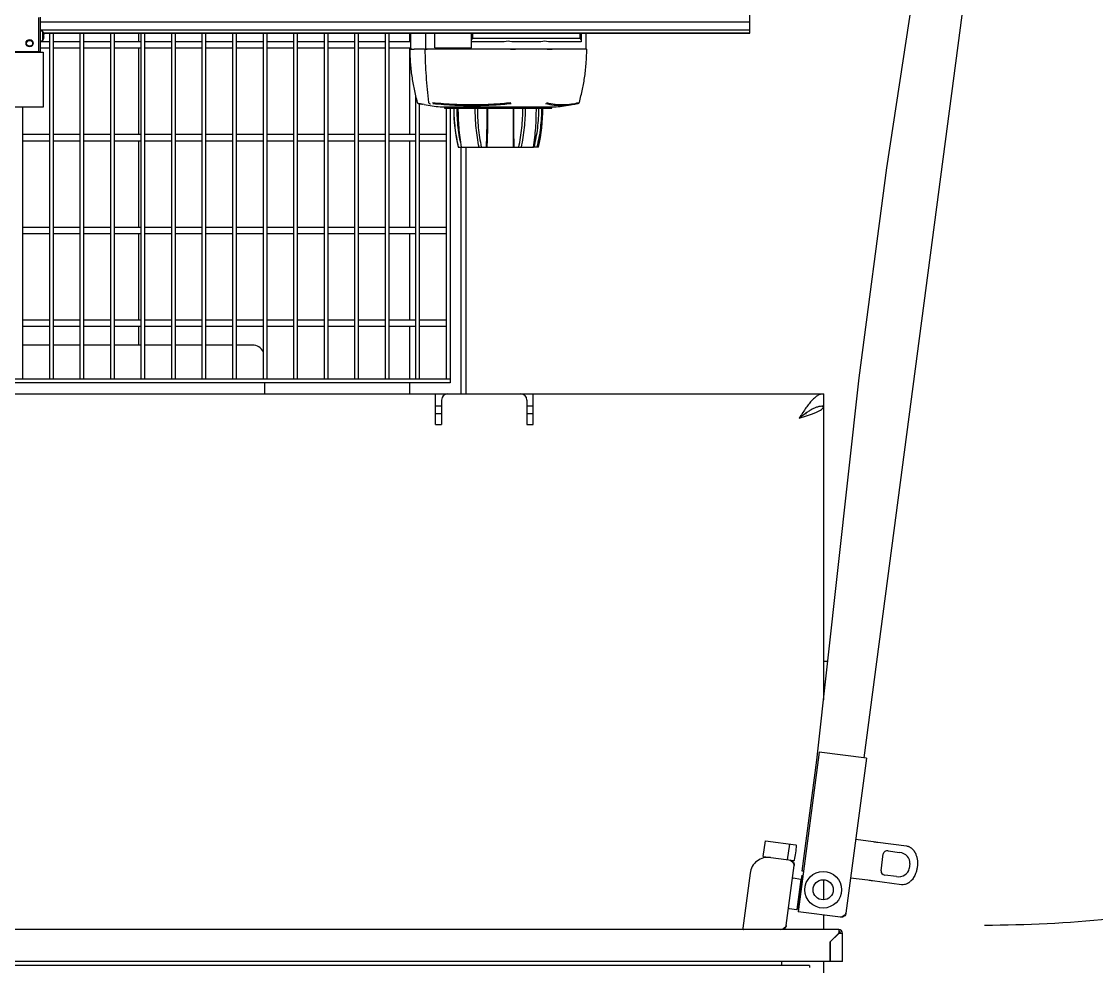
# Model space of a CAD drawing. Header units: inches. Extents: x -347369 to -260369, y 119522 to 149869.
# Drawn here: x -282099 to -281218, y 136284 to 137059 of the extents above; entities that cross this region are included whole.
import ezdxf

# ---------------------------------------------------------------- set-up
doc = ezdxf.new("R2010")
doc.units = ezdxf.units.IN
doc.header["$LTSCALE"] = 300
doc.linetypes.add('CENTRO', pattern=[2, 1.25, -0.25, 0.25, -0.25])
for name, color, linetype in [('ASSI', 254, 'CENTRO'), ('MACCHINA', 40, 'Continuous'), ('QUOTE', 7, 'Continuous')]:
    doc.layers.add(name, color=color, linetype=linetype)

# ---------------------------------------------------------------- blocks, each defined once
blk = doc.blocks.new('A$C7D8F5F26')
at = {"layer": 'ASSI'}
blk.add_arc((0, 0), 1033.5, 44.99529, 90, dxfattribs=at)
blk = doc.blocks.new('A$C27be3406')
at = {"layer": 'MACCHINA'}
for p, q in [((939.78, -2060.82), (987.45, -1749.29)), ((1024.23, -1761.03), (921.12, -2544.27)), ((827.5, -1950.5), (827.5, -1918.5)), ((245.15, -1965.63), (245.15, -1937.64)), ((246.15, -1937.37), (246.15, -1965.63)), ((246.15, -1941.14), (827.5, -1941.14)), ((246.15, -1947.64), (827.5, -1947.64)), ((248.15, -1948.63), (246.15, -1948.63)), ((248.15, -1948.63), (248.15, -1956.63)), ((248.89, -1950), (827.5, -1950)), ((249.05, -1950.5), (249.07, -1950.49)), ((249.05, -1950.5), (827.5, -1950.5)), ((249.32, -1952.05), (249.05, -1952.05)), ((249.32, -1953.2), (249.05, -1953.2)), ((249.05, -1954.75), (249.07, -1954.76)), ((249.32, -1951.7), (249.26, -1951.74)), ((249.32, -1953.55), (249.26, -1953.51)), ((254, -2234), (254, -1950.5)), ((257, -2234), (257, -1950.5)), ((279, -2234), (279, -1950.5)), ((282, -2234), (282, -1950.5)), ((304, -2234), (304, -1950.5)), ((307, -2234), (307, -1950.5)), ((326.74, -1950.5), (326.74, -1957.5)), ((329, -2234), (329, -1950.5)), ((332, -2234), (332, -1950.5)), ((354, -2234), (354, -1950.5)), ((357, -2234), (357, -1950.5)), ((379, -2234), (379, -1950.5)), ((382, -2234), (382, -1950.5)), ((404, -2234), (404, -1950.5)), ((407, -2234), (407, -1950.5)), ((429, -2234), (429, -1950.5)), ((432, -2234), (432, -1950.5)), ((454, -2234), (454, -1950.5)), ((457, -2234), (457, -1950.5)), ((479, -2234), (479, -1950.5)), ((482, -2234), (482, -1950.5)), ((504, -2234), (504, -1950.5)), ((507, -2234), (507, -1950.5)), ((529, -2234), (529, -1950.5)), ((532, -2234), (532, -1950.5)), ((549, -1957.5), (549, -1950.5)), ((549.52, -1950.5), (549.52, -1963.5)), ((561.97, -1950.5), (561.97, -1963.5)), ((569.5, -1962.5), (569.5, -1950.5)), ((599.5, -1962.5), (599.5, -1950.5)), ((600.5, -1954.5), (599.5, -1955.5)), ((600.5, -1950.5), (600.5, -1954.5)), ((600.5, -1954.5), (688.5, -1954.5)), ((688.5, -1954.5), (688.5, -1950.5)), ((689.5, -1955.5), (688.5, -1954.5)), ((689.5, -1950.5), (689.5, -1957.5)), ((693.48, -1963.5), (693.48, -1950.5)), ((236.51, -1956.38), (238.48, -1956.38)), ((246.15, -1956.63), (248.15, -1956.63)), ((254, -1957.5), (246.15, -1957.5)), ((246.15, -1962.5), (254, -1962.5)), ((279, -1957.5), (257, -1957.5)), ((257, -1962.5), (279, -1962.5)), ((304, -1957.5), (282, -1957.5)), ((282, -1962.5), (304, -1962.5)), ((329, -1957.5), (307, -1957.5)), ((307, -1962.5), (329, -1962.5)), ((326.74, -1962.5), (326.74, -2033.5)), ((354, -1957.5), (332, -1957.5)), ((332, -1962.5), (354, -1962.5)), ((379, -1957.5), (357, -1957.5)), ((357, -1962.5), (379, -1962.5)), ((404, -1957.5), (382, -1957.5)), ((382, -1962.5), (404, -1962.5)), ((429, -1957.5), (407, -1957.5)), ((407, -1962.5), (429, -1962.5)), ((454, -1957.5), (432, -1957.5)), ((432, -1962.5), (454, -1962.5)), ((479, -1957.5), (457, -1957.5)), ((457, -1962.5), (479, -1962.5)), ((504, -1957.5), (482, -1957.5)), ((482, -1962.5), (504, -1962.5)), ((529, -1957.5), (507, -1957.5)), ((507, -1962.5), (529, -1962.5)), ((549.52, -1957.5), (532, -1957.5)), ((532, -1962.5), (549.52, -1962.5)), ((549, -1963.5), (549, -1962.5)), ((549, -2033.5), (549, -1963.77)), ((550.71, -1963.5), (549.52, -1963.5)), ((550.76, -1963.5), (552.59, -1963.5)), ((561.08, -1963.5), (552.61, -1963.5)), ((563.16, -1963.5), (561.97, -1963.5)), ((693.86, -1963.5), (563.21, -1963.5)), ((569.5, -1962.5), (599.5, -1962.5)), ((626.38, -1957.5), (599.5, -1957.5)), ((656.38, -1957.5), (632.62, -1957.5)), ((689.5, -1957.5), (662.62, -1957.5)), ((-14.21, -1966), (248.5, -1966)), ((246.15, -1965.63), (225.5, -1965.63)), ((232, -1966), (232, -1965.63)), ((248.5, -1966), (248.5, -2011)), ((554, -2234), (554, -2002.69)), ((560.86, -2008.85), (556.2, -2007.98)), ((557, -2234), (557, -2008.14)), ((565.42, -2008.17), (566, -2008.38)), ((248.5, -2011), (148.5, -2011)), ((232, -2234), (232, -2011)), ((558.82, -2008.54), (559.29, -2008.64)), ((574, -2010.8), (669, -2010.8)), ((577.5, -2010.8), (577.5, -2011.8)), ((577.5, -2011.8), (665.5, -2011.8)), ((579, -2234), (579, -2011.8)), ((582, -2011.8), (582, -2237)), ((665.5, -2011.8), (665.5, -2010.8)), ((683.71, -2008.64), (684.18, -2008.54)), ((254, -2033.5), (232, -2033.5)), ((279, -2033.5), (257, -2033.5)), ((304, -2033.5), (282, -2033.5)), ((329, -2033.5), (307, -2033.5)), ((354, -2033.5), (332, -2033.5)), ((379, -2033.5), (357, -2033.5)), ((404, -2033.5), (382, -2033.5)), ((429, -2033.5), (407, -2033.5)), ((454, -2033.5), (432, -2033.5)), ((479, -2033.5), (457, -2033.5)), ((504, -2033.5), (482, -2033.5)), ((529, -2033.5), (507, -2033.5)), ((554, -2033.5), (532, -2033.5)), ((579, -2033.5), (557, -2033.5)), ((232, -2038.5), (254, -2038.5)), ((257, -2038.5), (279, -2038.5)), ((282, -2038.5), (304, -2038.5)), ((307, -2038.5), (329, -2038.5)), ((326.74, -2038.5), (326.74, -2109.5)), ((332, -2038.5), (354, -2038.5)), ((357, -2038.5), (379, -2038.5)), ((382, -2038.5), (404, -2038.5)), ((407, -2038.5), (429, -2038.5)), ((432, -2038.5), (454, -2038.5)), ((457, -2038.5), (479, -2038.5)), ((482, -2038.5), (504, -2038.5)), ((507, -2038.5), (529, -2038.5)), ((532, -2038.5), (554, -2038.5)), ((549, -2109.5), (549, -2038.5)), ((557, -2038.5), (579, -2038.5)), ((588.5, -2043.8), (650.48, -2043.8)), ((591, -2246), (591, -2043.8)), ((595, -2043.8), (595, -2246)), ((654.5, -2043.8), (650.53, -2043.8)), ((917.13, -2232.83), (939.78, -2060.82)), ((254, -2109.5), (232, -2109.5)), ((279, -2109.5), (257, -2109.5)), ((304, -2109.5), (282, -2109.5)), ((329, -2109.5), (307, -2109.5)), ((354, -2109.5), (332, -2109.5)), ((379, -2109.5), (357, -2109.5)), ((404, -2109.5), (382, -2109.5)), ((429, -2109.5), (407, -2109.5)), ((454, -2109.5), (432, -2109.5)), ((479, -2109.5), (457, -2109.5)), ((504, -2109.5), (482, -2109.5)), ((529, -2109.5), (507, -2109.5)), ((554, -2109.5), (532, -2109.5)), ((579, -2109.5), (557, -2109.5)), ((232, -2114.5), (254, -2114.5)), ((257, -2114.5), (279, -2114.5)), ((282, -2114.5), (304, -2114.5)), ((307, -2114.5), (329, -2114.5)), ((326.74, -2114.5), (326.74, -2185.5)), ((332, -2114.5), (354, -2114.5)), ((357, -2114.5), (379, -2114.5)), ((382, -2114.5), (404, -2114.5)), ((407, -2114.5), (429, -2114.5)), ((432, -2114.5), (454, -2114.5)), ((457, -2114.5), (479, -2114.5)), ((482, -2114.5), (504, -2114.5)), ((507, -2114.5), (529, -2114.5)), ((532, -2114.5), (554, -2114.5)), ((549, -2185.5), (549, -2114.5)), ((557, -2114.5), (579, -2114.5)), ((254, -2185.5), (232, -2185.5)), ((232, -2190.5), (254, -2190.5)), ((279, -2185.5), (257, -2185.5)), ((257, -2190.5), (279, -2190.5)), ((304, -2185.5), (282, -2185.5)), ((282, -2190.5), (304, -2190.5)), ((329, -2185.5), (307, -2185.5)), ((307, -2190.5), (329, -2190.5)), ((326.74, -2190.5), (326.74, -2206)), ((354, -2185.5), (332, -2185.5)), ((332, -2190.5), (354, -2190.5)), ((379, -2185.5), (357, -2185.5)), ((357, -2190.5), (379, -2190.5)), ((404, -2185.5), (382, -2185.5)), ((382, -2190.5), (404, -2190.5)), ((429, -2185.5), (407, -2185.5)), ((407, -2190.5), (429, -2190.5)), ((454, -2185.5), (432, -2185.5)), ((432, -2190.5), (454, -2190.5)), ((479, -2185.5), (457, -2185.5)), ((457, -2190.5), (479, -2190.5)), ((504, -2185.5), (482, -2185.5)), ((482, -2190.5), (504, -2190.5)), ((529, -2185.5), (507, -2185.5)), ((507, -2190.5), (529, -2190.5)), ((554, -2185.5), (532, -2185.5)), ((532, -2190.5), (554, -2190.5)), ((549, -2234), (549, -2190.5)), ((579, -2185.5), (557, -2185.5)), ((557, -2190.5), (579, -2190.5)), ((254, -2206), (232, -2206)), ((279, -2206), (257, -2206)), ((304, -2206), (282, -2206)), ((329, -2206), (307, -2206)), ((354, -2206), (332, -2206)), ((379, -2206), (357, -2206)), ((404, -2206), (382, -2206)), ((420, -2206), (407, -2206)), ((582, -2237), (189.82, -2237)), ((582, -2234), (190.08, -2234)), ((430, -2237), (430, -2246)), ((549, -2246), (549, -2237)), ((882.55, -2546.08), (917.13, -2232.83)), ((188.67, -2246), (888, -2246)), ((570, -2271), (570, -2246)), ((650, -2271), (650, -2246)), ((888, -2246), (888, -2496.73)), ((575, -2251), (575, -2271)), ((645, -2251), (645, -2271)), ((575, -2256), (570, -2256)), ((570, -2262), (575, -2262)), ((650, -2256), (645, -2256)), ((645, -2262), (650, -2262)), ((873.25, -2262), (873.93, -2262)), ((886.7, -2256.1), (888, -2256.1)), ((570, -2271), (575, -2271)), ((645, -2271), (650, -2271)), ((888, -2465), (891.47, -2465)), ((884.43, -2539.44), (867.21, -2670.31)), ((923.1, -2544.53), (884.43, -2539.44)), ((923.1, -2544.53), (906.39, -2671.43)), ((870.59, -2636.96), (882.55, -2546.08)), ((838.66, -2625.09), (840.36, -2612.21)), ((840.36, -2612.21), (865.31, -2615.49)), ((858.59, -2627.72), (860.29, -2614.83)), ((914.36, -2610.96), (928.59, -2612.83)), ((932.42, -2613.33), (956, -2616.44)), ((935.11, -2636.89), (936.93, -2623.01)), ((940.87, -2620.5), (950.32, -2621.74)), ((838.66, -2625.09), (863.62, -2628.38)), ((839.54, -2626.08), (839.65, -2625.22)), ((857.46, -2681.52), (863.92, -2632.45)), ((958.73, -2630.92), (958.21, -2634.88)), ((827.78, -2638.79), (821.85, -2683.87)), ((870.13, -2640.43), (866.74, -2666.21)), ((870.13, -2640.43), (871.12, -2640.57)), ((871.58, -2637.1), (870.59, -2636.96)), ((947.71, -2641.57), (938.26, -2640.33)), ((869.49, -2643.78), (863.04, -2642.93)), ((869.49, -2643.78), (866.22, -2668.56)), ((888, -2644.09), (888, -2660.58)), ((924.42, -2644.56), (910.18, -2642.68)), ((951.82, -2648.16), (928.24, -2645.06)), ((859.78, -2667.71), (866.22, -2668.56)), ((901.91, -2674.88), (867.21, -2670.31)), ((888, -2673.05), (888, -2685.01)), ((900.5, -2685.01), (-91.5, -2685.01)), ((822, -2684.55), (822, -2685)), ((852.97, -2685), (822, -2685)), ((827.8, -2685.01), (827.8, -2685)), ((830.4, -2685.01), (830.4, -2685)), ((835.6, -2685.01), (835.6, -2685)), ((838.2, -2685.01), (838.2, -2685)), ((853.49, -2685), (853.21, -2685)), ((900.43, -2688.01), (893.43, -2695.01)), ((893.43, -2695.01), (893.43, -2711.01)), ((893.5, -2695.08), (900.5, -2688.08)), ((893.5, -2711.01), (893.5, -2695.08)), ((903.5, -2688.08), (900.5, -2688.08)), ((902, -2688.08), (902, -2688.01)), ((903.5, -2711.01), (903.5, -2688.01)), ((893.43, -2711.01), (-84.43, -2711.01)), ((853.5, -2711.01), (853.5, -2714.4)), ((888, -2711.01), (888, -2724.24)), ((903.5, -2711.01), (893.5, -2711.01)), ((876.5, -2714.4), (-1070.5, -2714.4)), ((876.5, -2714.4), (876.5, -2716))]:
    blk.add_line(p, q, dxfattribs=at)
for centre, radius in [((237.5, -1958.63), 2.96), ((237.5, -1958.63), 2.46), ((887.73, -2652.33), 15), ((887.73, -2652.33), 8.25)]:
    blk.add_circle(centre, radius, dxfattribs=at)
for centre, radius, start, end in [((242.37, -1952.63), 7.02, 17.68791, 34.70805), ((242.37, -1952.63), 7.02, 325.29195, 342.31209), ((242.37, -1952.63), 7, 7.58949, 17.658), ((241.31, -1952.63), 7.75, 355.7473, 4.2527), ((242.37, -1952.63), 7, 342.342, 352.41051), ((247.69, -1952.14), 1.69, 15.01565, 30.75108), ((243.27, -1953.04), 6.13, 9.31701, 16.76112), ((243.27, -1952.21), 6.13, 343.23888, 350.68299), ((247.69, -1953.12), 1.69, 329.24892, 344.98435), ((629.5, -1967), 10, 71.80513, 108.19487), ((659.5, -1967), 10, 71.80513, 108.19487), ((621.5, -1633.78), 380, 260.81551, 262.81924), ((733.04, -2011.8), 148.04, 180, 192.48383), ((509.96, -2011.8), 148.04, 347.51617, 0), ((621.5, -1633.78), 380, 277.18076, 279.18428), ((420, -2216), 10, 25.84193, 90), ((580, -2251), 5, 90, 180), ((640, -2251), 5, 0, 90), ((823.25, -2616.51), 42.5, 344.28679, 0.71321), ((865.25, -2615.99), 0.5, 0.71321, 82.5), ((842.65, -2640.75), 15, 82.5, 172.5), ((863.68, -2627.88), 0.5, 262.5, 344.28679), ((862.98, -2643.42), 0.5, 82.5, 172.5), ((859.85, -2667.22), 0.5, 172.5, 262.5), ((870.7, -2666.73), 4, 172.5, 213.90962), ((822.84, -2684), 1, 172.5, 270), ((900.5, -2688.01), 3, 0, 90), ((900.5, -2688.01), 1.5, 0, 74.15002)]:
    blk.add_arc(centre, radius, start, end, dxfattribs=at)
for centre, major_axis, start_param, end_param in [((940.48, -2623.47), (3.54, -0.47), 1.570796, 3.141593), ((949.28, -2629.67), (9.45, -1.24), 0, 1.570796), ((938.65, -2637.35), (3.54, -0.47), 3.141593, 4.712389), ((948.76, -2633.64), (9.45, -1.24), 4.712389, 6.283185)]:
    blk.add_ellipse(centre, major_axis=major_axis, ratio=0.8391, start_param=start_param, end_param=end_param, dxfattribs=at)
for points, knots in [([(548.91, -1963.5), (549.03, -1967.18), (549.28, -1974.54), (550.53, -1985.53), (552.36, -1996.44), (554.16, -2003.57), (555.06, -2007.14)], [0, 0, 0, 0, 0.249863, 0.499783, 0.749859, 1, 1, 1, 1]), ([(548.93, -1963.5), (548.95, -1963.5), (548.98, -1963.5), (549.43, -1963.5), (550.06, -1963.5), (550.56, -1963.5), (550.76, -1963.5)], [0, 0, 0, 0, 0.238082, 0.524926, 0.811884, 1, 1, 1, 1]), ([(561.36, -1963.5), (561.44, -1967.2), (561.62, -1974.59), (562.25, -1985.6), (563.13, -1996.48), (563.96, -2003.58), (564.37, -2007.13)], [0, 0, 0, 0, 0.250267, 0.500383, 0.750271, 1, 1, 1, 1]), ([(561.38, -1963.5), (561.39, -1963.5), (561.42, -1963.5), (561.87, -1963.5), (562.51, -1963.5), (563.01, -1963.5), (563.21, -1963.5)], [0, 0, 0, 0, 0.241225, 0.526872, 0.81264, 1, 1, 1, 1]), ([(631.57, -1963.5), (631.9, -1963.5), (632.55, -1963.5), (633.57, -1963.5), (634.49, -1963.5), (635.15, -1963.5), (635.4, -1963.5), (635.49, -1963.5)], [0, 0, 0, 0, 0.214543, 0.429068, 0.644001, 0.859025, 1, 1, 1, 1]), ([(661.63, -1963.5), (661.95, -1963.5), (662.6, -1963.5), (663.63, -1963.5), (664.54, -1963.5), (665.2, -1963.5), (665.45, -1963.5), (665.55, -1963.5)], [0, 0, 0, 0, 0.214549, 0.429082, 0.644002, 0.859018, 1, 1, 1, 1]), ([(687.94, -2007.14), (688.84, -2003.57), (690.64, -1996.44), (692.47, -1985.53), (693.72, -1974.54), (693.97, -1967.18), (694.09, -1963.5)], [0, 0, 0, 0, 0.2501411, 0.5002169, 0.7501366, 1, 1, 1, 1]), ([(693.86, -1963.5), (693.99, -1963.5), (694.13, -1963.5), (694.08, -1963.5), (694.07, -1963.5)], [0, 0, 0, 0, 0.855859, 1, 1, 1, 1]), ([(555.06, -2007.15), (555.09, -2007.24), (555.17, -2007.42), (555.41, -2007.65), (555.73, -2007.84), (556, -2007.93), (556.14, -2007.97)], [0, 0, 0, 0, 0.263511, 0.518408, 0.763948, 1, 1, 1, 1]), ([(556.72, -2008.08), (557.02, -2008.15), (557.71, -2008.32), (558.41, -2008.46), (558.82, -2008.54)], [0, 0, 0, 0, 0.421676, 1, 1, 1, 1]), ([(564.37, -2007.13), (564.42, -2007.29), (564.53, -2007.61), (564.99, -2007.92), (565.21, -2008.07)], [0, 0, 0, 0, 0.506899, 1, 1, 1, 1]), ([(565.22, -2008.05), (565.25, -2008.09), (565.31, -2008.14), (565.39, -2008.16), (565.42, -2008.16)], [0, 0, 0, 0, 0.581498, 1, 1, 1, 1]), ([(567.6, -2007.26), (573.63, -2007.8), (584.4, -2008.77), (595.12, -2008.89), (599.83, -2008.95)], [0, 0, 0, 0, 0.559988, 1, 1, 1, 1]), ([(567.83, -2007.98), (573.87, -2008.52), (584.67, -2009.48), (595.42, -2009.61), (600.15, -2009.66)], [0, 0, 0, 0, 0.559988, 1, 1, 1, 1]), ([(599.83, -2008.95), (605.82, -2008.86), (616.5, -2008.7), (627.06, -2007.7), (631.7, -2007.26)], [0, 0, 0, 0, 0.559987, 1, 1, 1, 1]), ([(600.15, -2009.66), (606.15, -2009.57), (616.86, -2009.42), (627.44, -2008.42), (632.1, -2007.98)], [0, 0, 0, 0, 0.559987, 1, 1, 1, 1]), ([(660.18, -2007.98), (662.52, -2008.51), (667.21, -2009.56), (674.08, -2009.77), (680.62, -2009.27), (684.74, -2008.41), (686.8, -2007.98)], [0, 0, 0, 0, 0.279994, 0.559988, 0.779994, 1, 1, 1, 1]), ([(660.97, -2007.26), (663.31, -2007.79), (667.98, -2008.85), (674.84, -2009.06), (681.36, -2008.56), (685.47, -2007.69), (687.52, -2007.26)], [0, 0, 0, 0, 0.279994, 0.559987, 0.779994, 1, 1, 1, 1]), ([(684.18, -2008.54), (684.59, -2008.46), (685.56, -2008.26), (686.51, -2008.02), (687.07, -2007.89)], [0, 0, 0, 0, 0.418623, 1, 1, 1, 1]), ([(686.86, -2007.97), (687, -2007.93), (687.27, -2007.84), (687.59, -2007.65), (687.83, -2007.42), (687.91, -2007.24), (687.94, -2007.15)], [0, 0, 0, 0, 0.236052, 0.481592, 0.736489, 1, 1, 1, 1]), ([(589.04, -2043.8), (588.47, -2041.19), (587.33, -2035.98), (586.21, -2028), (585.47, -2019.94), (585.39, -2014.51), (585.34, -2011.8)], [0, 0, 0, 0, 0.248179, 0.496365, 0.748182, 1, 1, 1, 1]), ([(587.45, -2011.8), (587.49, -2014.47), (587.58, -2019.82), (588.33, -2027.85), (589.29, -2034.8), (590.23, -2039.03), (590.58, -2040.62)], [0, 0, 0, 0, 0.2759401, 0.5518781, 0.8320387, 1, 1, 1, 1]), ([(588.46, -2011.8), (588.49, -2014.47), (588.55, -2019.82), (589.05, -2027.85), (589.83, -2035.86), (590.63, -2041.15), (591.03, -2043.8)], [0, 0, 0, 0, 0.248207, 0.496412, 0.748209, 1, 1, 1, 1]), ([(605.71, -2043.8), (605.23, -2041.19), (604.28, -2035.98), (603.34, -2028), (602.72, -2019.94), (602.65, -2014.51), (602.61, -2011.8)], [0, 0, 0, 0, 0.248179, 0.496365, 0.748182, 1, 1, 1, 1]), ([(604.37, -2011.8), (604.41, -2014.47), (604.48, -2019.82), (605.1, -2027.85), (606.06, -2035.87), (607.06, -2041.16), (607.56, -2043.8)], [0, 0, 0, 0, 0.248105, 0.496208, 0.748108, 1, 1, 1, 1]), ([(611.82, -2043.8), (611.92, -2041.2), (612.1, -2035.99), (612.29, -2028.01), (612.41, -2019.94), (612.43, -2014.51), (612.43, -2011.8)], [0, 0, 0, 0, 0.248069, 0.496145, 0.748071, 1, 1, 1, 1]), ([(612.77, -2011.8), (612.77, -2014.47), (612.75, -2019.82), (612.64, -2027.85), (612.46, -2035.86), (612.27, -2041.15), (612.18, -2043.8)], [0, 0, 0, 0, 0.248207, 0.496412, 0.748209, 1, 1, 1, 1]), ([(634.08, -2043.8), (634.05, -2041.19), (633.99, -2035.98), (633.93, -2028), (633.89, -2019.94), (633.89, -2014.51), (633.88, -2011.8)], [0, 0, 0, 0, 0.248179, 0.496365, 0.748182, 1, 1, 1, 1]), ([(634, -2011.8), (634, -2014.47), (634, -2019.82), (634.04, -2027.85), (634.1, -2035.87), (634.17, -2041.16), (634.2, -2043.8)], [0, 0, 0, 0, 0.248105, 0.496208, 0.748108, 1, 1, 1, 1]), ([(638.26, -2043.8), (638.78, -2041.2), (639.83, -2035.99), (640.87, -2028.01), (641.54, -2019.94), (641.62, -2014.51), (641.66, -2011.8)], [0, 0, 0, 0, 0.248069, 0.496145, 0.748071, 1, 1, 1, 1]), ([(643.55, -2011.8), (643.51, -2014.47), (643.43, -2019.82), (642.79, -2027.85), (641.79, -2035.86), (640.75, -2041.15), (640.23, -2043.8)], [0, 0, 0, 0, 0.248207, 0.496412, 0.748209, 1, 1, 1, 1]), ([(650.48, -2043.8), (650.82, -2041.19), (651.52, -2035.98), (652.2, -2028), (652.65, -2019.94), (652.7, -2014.51), (652.73, -2011.8)], [0, 0, 0, 0, 0.248179, 0.496365, 0.748182, 1, 1, 1, 1]), ([(650.9, -2043.8), (651.5, -2041.2), (652.7, -2035.99), (653.88, -2028.01), (654.65, -2019.94), (654.74, -2014.51), (654.79, -2011.8)], [0, 0, 0, 0, 0.248069, 0.496145, 0.748071, 1, 1, 1, 1]), ([(656.94, -2011.8), (656.9, -2014.47), (656.81, -2019.82), (656.07, -2027.85), (654.93, -2035.86), (653.75, -2041.15), (653.16, -2043.8)], [0, 0, 0, 0, 0.248207, 0.496412, 0.748209, 1, 1, 1, 1]), ([(868, -2266), (869.16, -2265.63), (871.52, -2264.89), (874.93, -2263.78), (878.16, -2262.66), (881.04, -2261.55), (883.54, -2260.43), (885.54, -2259.32), (886.99, -2258.2), (887.85, -2257.13), (887.95, -2256.43), (888, -2256.1)], [0, 0, 0, 0, 0.110998, 0.225213, 0.33623, 0.450466, 0.561483, 0.675719, 0.786736, 0.900972, 1, 1, 1, 1]), ([(956, -2616.44), (956.42, -2616.52), (957.28, -2616.67), (958.33, -2617.11), (959.19, -2617.59), (959.9, -2618.09), (960.46, -2618.56), (960.89, -2618.98), (961.21, -2619.32), (961.55, -2619.71), (961.9, -2620.16), (962.16, -2620.52), (962.35, -2620.81), (962.58, -2621.17), (962.9, -2621.72), (963.24, -2622.38), (963.79, -2623.59), (964.43, -2625.48), (964.93, -2628.18), (965.07, -2630.96), (964.87, -2633.75), (964.34, -2636.49), (963.58, -2638.83), (962.72, -2640.76), (961.84, -2642.33), (961.08, -2643.41), (960.52, -2644.1), (960.23, -2644.44), (959.81, -2644.9), (959.41, -2645.29), (959.1, -2645.58), (958.85, -2645.8), (958.46, -2646.12), (957.9, -2646.53), (957.35, -2646.89), (956.61, -2647.31), (955.65, -2647.74), (953.99, -2648.24), (952.7, -2648.19), (951.82, -2648.16)], [0, 0, 0, 0, 0.031202, 0.062655, 0.082037, 0.102848, 0.125226, 0.135435, 0.146722, 0.159169, 0.172868, 0.187917, 0.191098, 0.197255, 0.219081, 0.236152, 0.250331, 0.312857, 0.375192, 0.437727, 0.500174, 0.562589, 0.624868, 0.666035, 0.70663, 0.749407, 0.758562, 0.769058, 0.780797, 0.802979, 0.809097, 0.810983, 0.827369, 0.845246, 0.860969, 0.87474, 0.907643, 0.937176, 1, 1, 1, 1]), ([(957.56, -2616.84), (957.64, -2616.85), (957.8, -2616.89), (957.95, -2616.98), (958.03, -2617.03)], [0, 0, 0, 0, 0.46978, 1, 1, 1, 1]), ([(860.47, -2627.97), (860.93, -2628.07), (861.85, -2628.29), (862.98, -2629.2), (863.74, -2630.41), (863.99, -2631.56), (863.94, -2632.24), (863.92, -2632.45)], [0, 0, 0, 0, 0.224324, 0.448684, 0.673044, 0.897403, 1, 1, 1, 1]), ([(901.91, -2674.88), (902.48, -2674.61), (903.63, -2674.08), (905.09, -2673.24), (906.1, -2672.37), (906.3, -2671.74), (906.39, -2671.43)], [0, 0, 0, 0, 0.254649, 0.509541, 0.764434, 1, 1, 1, 1]), ([(857.46, -2681.52), (857.35, -2681.98), (857.13, -2682.91), (856.22, -2684.03), (854.98, -2684.84), (854, -2684.94), (853.49, -2685)], [0, 0, 0, 0, 0.24535, 0.490741, 0.736131, 1, 1, 1, 1]), ([(900.43, -2688.01), (900.44, -2688), (900.47, -2687.97), (900.6, -2687.82), (900.8, -2687.48), (900.93, -2686.89), (900.93, -2686.23), (900.81, -2685.61), (900.63, -2685.17), (900.51, -2685.02), (900.5, -2685.01), (900.5, -2685.01)], [0, 0, 0, 0, 0.005832, 0.029179, 0.123742, 0.245965, 0.408835, 0.575178, 0.773254, 0.960379, 1, 1, 1, 1])]:
    blk.add_open_spline(points, degree=3, knots=knots, dxfattribs=at)
for points in [[(888, -2246), (887.17, -2246.07), (885.5, -2246.22), (883, -2247.41), (880.5, -2249.26), (878, -2251.77), (875.5, -2254.82), (873, -2258.3), (870.5, -2262.07), (868.83, -2264.69), (868, -2266)], [(888, -2256), (887.17, -2256.04), (885.5, -2256.11), (883, -2256.71), (880.5, -2257.63), (878, -2258.88), (875.5, -2260.41), (873, -2262.15), (870.5, -2264.04), (868.83, -2265.35), (868, -2266)], [(928.59, -2612.83), (929.29, -2612.92), (930.69, -2613.11), (931.84, -2613.26), (932.42, -2613.33)], [(863.92, -2632.45), (863.9, -2632.12), (863.87, -2631.44), (863.08, -2630.33), (861.9, -2629.16), (860.95, -2628.36), (860.47, -2627.97)], [(928.24, -2645.06), (927.66, -2644.98), (926.51, -2644.83), (925.11, -2644.65), (924.42, -2644.56)], [(906.39, -2671.43), (906.27, -2671.95), (906.01, -2672.97), (904.92, -2674.16), (903.49, -2674.9), (902.43, -2674.89), (901.91, -2674.88)], [(852.97, -2685), (853.53, -2684.74), (854.66, -2684.21), (856.1, -2683.38), (857.15, -2682.5), (857.35, -2681.85), (857.46, -2681.52)]]:
    blk.add_open_spline(points, degree=3, dxfattribs=at)

msp = doc.modelspace()

# ---------------------------------------------------------------- block references
at = {"layer": 'MACCHINA', "xscale": -1, "rotation": 180}
msp.add_blockref('A$C7D8F5F26', (-281310.216, 137351.656), dxfattribs=at)
at = {"layer": 'QUOTE'}
msp.add_blockref('A$C27be3406', (-282330.166, 138999.656), dxfattribs=at)

doc.saveas('drawing.dxf')
